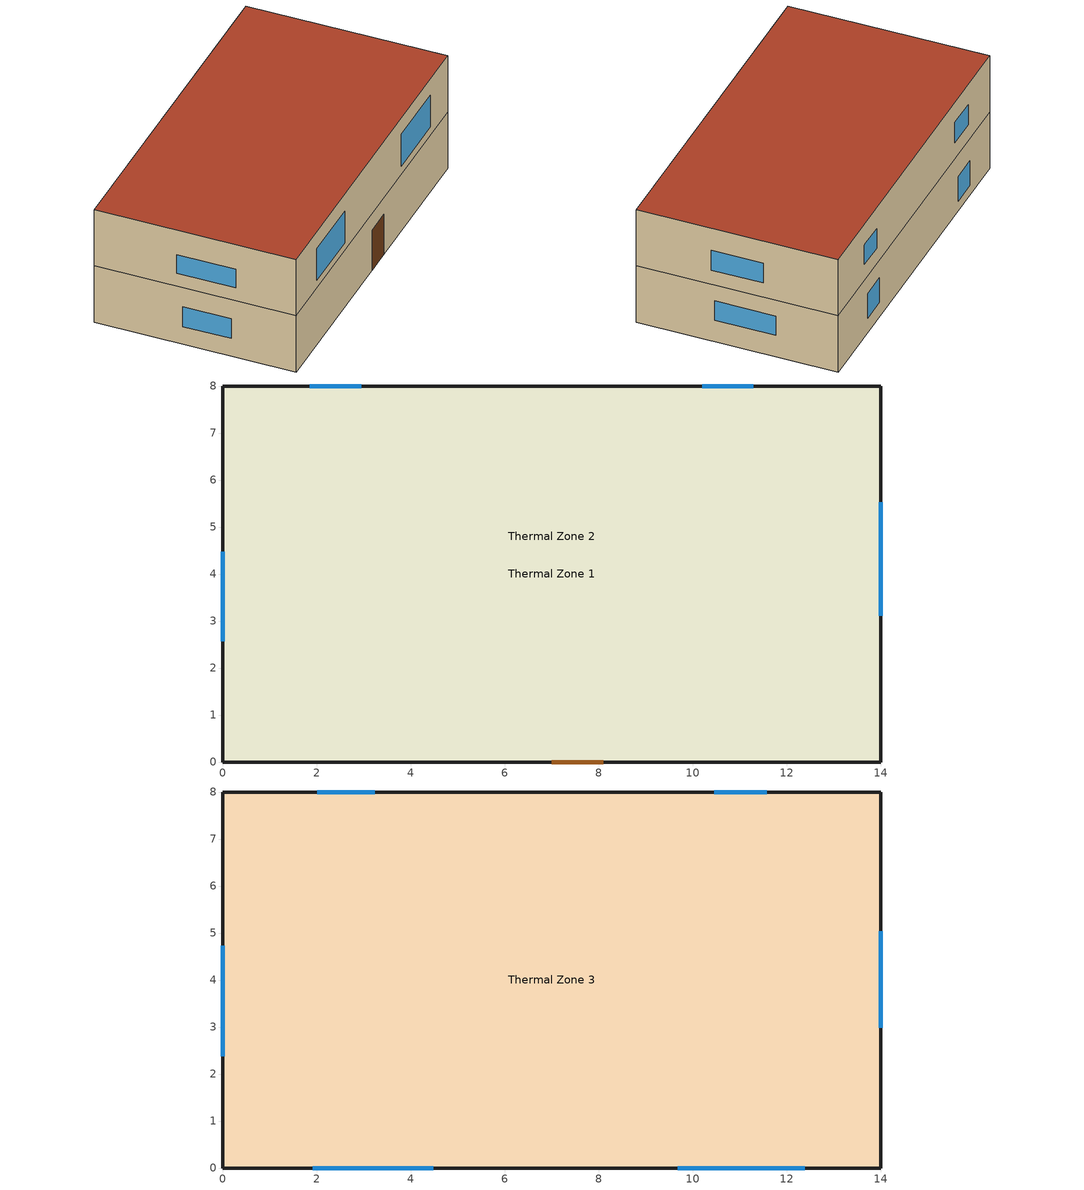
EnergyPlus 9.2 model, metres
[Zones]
Thermal Zone 1
 floor ground (ExtSlabCarpet 4in ClimateZone 1-8): 14,8 14,0 0,0 0,8 z0
 wall outside (ASHRAE 189.1-2009 ExtWall Mass ClimateZone 5): 7,0 8.09,0 z0:1.77; 14,5.38 14,2.67 z2.95:4.55; 0,2.24 0,5.61 z0.53:2.01; 4.59,0 2.34,0 z3.03:4.32; 12.44,0 9.98,0 z2.93:4.33; 14,5.48 14,2.87 z0.56:1.74; 0,2.26 0,5.57 z3.01:4.47
Thermal Zone 2
 floor ground (ExtSlabCarpet 4in ClimateZone 1-8): 14,8 14,0 0,0 0,8 z0
 wall outside (ASHRAE 189.1-2009 ExtWall Mass ClimateZone 5): 14,8 0,8 0,0 14,0 14,8 z0:2.5
 window (ASHRAE 189.1-2009 ExtWindow ClimateZone 4-5): 11.29,8 10.2,8 z0.64:1.73; 2.94,8 1.85,8 z0.44:1.54; 14,3.12 14,5.53 z0.95:1.8; 0,4.48 0,2.57 z0.78:1.65
 door (Exterior Door): 7,0 8.09,0 z0:1.77
Thermal Zone 3
 floor to Thermal Zone 2 (Interior Floor): 14,8 14,0 0,0 0,8 z2.5
 wall outside (ASHRAE 189.1-2009 ExtWall Mass ClimateZone 5): 14,0 14,8 0,8 0,0 14,0 z2.5:5
 window (ASHRAE 189.1-2009 ExtWindow ClimateZone 4-5): 14,2.99 14,5.03 z3.14:4.01; 1.91,0 4.48,0 z2.84:4.24; 9.68,0 12.38,0 z2.9:4.3; 0,4.73 0,2.38 z3.09:3.91; 11.57,8 10.46,8 z3.22:4.08; 3.23,8 2.01,8 z3.24:4.14
 roof outside (ASHRAE 189.1-2009 ExtRoof IEAD ClimateZone 2-5): 14,0 14,8 0,8 0,0 z5
[Building]
Building 1
[Site:Location]
YAKUTSK_RUS Design_Conditions: Latitude {deg}=62.08; Longitude {deg}=129.75; Time Zone {hr}=9; Elevation {m}=103
[Material]
Name | Roughness | Thickness {m} | Conductivity {W/m-K} | Density {kg/m3} | Specific Heat {J/kg-K} | Thermal Absorptance | Solar Absorptance | Visible Absorptance
1/2IN Gypsum | Smooth | 0.0127 | 0.16 | 784.9 | 830 | 0.9 | 0.4 | 0.4
8IN Concrete HW | MediumRough | 0.2033 | 1.7296 | 2243 | 837 | 0.9 | 0.65 | 0.65
F08 Metal surface | Smooth | 0.0008 | 45.28 | 7824 | 500 | 0.9 | 0.7 | 0.7
F16 Acoustic tile | MediumSmooth | 0.0191 | 0.06 | 368 | 590 | 0.9 | 0.3 | 0.3
I01 25mm insulation board | MediumRough | 0.0254 | 0.03 | 43 | 1210 | 0.9 | 0.6 | 0.6
M11 100mm lightweight concrete | MediumRough | 0.1016 | 0.53 | 1280 | 840 | 0.9 | 0.5 | 0.5
MAT-CC05 4 HW CONCRETE | Rough | 0.1016 | 1.311 | 2240 | 836.8 | 0.9 | 0.85 | 0.85
Metal Decking | MediumSmooth | 0.0015 | 45.006 | 7680 | 418.4 | 0.9 | 0.6 | 0.6
Roof Insulation [21] | MediumRough | 0.2105 | 0.049 | 265 | 836.8 | 0.9 | 0.7 | 0.7
Wall Insulation [40] | MediumRough | 0.0794 | 0.0432 | 91 | 837 | 0.9 | 0.5 | 0.5
shiyan2 | MediumRough | 0.003 | 0.1 | 1000 | 1300 | 0.989 | 0.03 | 0.04
[Material:NoMass]
CP02 CARPET PAD: Roughness=Smooth; Thermal Resistance {m2-K/W}=0.01; Thermal Absorptance=0.99999; Solar Absorptance=0.1; Visible Absorptance=0.8
[Material:AirGap]
F05 Ceiling air space resistance: Thermal Resistance {m2-K/W}=0.02
[WindowMaterial:Glazing]
Theoretical Glass [207]: Optical Data Type=SpectralAverage; Thickness {m}=0.003; Solar Transmittance at Normal Incidence=0.3311; Front Side Solar Reflectance at Normal Incidence=0.6189; Back Side Solar Reflectance at Normal Incidence=0; Visible Transmittance at Normal Incidence=0.44; Front Side Visible Reflectance at Normal Incidence=0.51; Back Side Visible Reflectance at Normal Incidence=0; Infrared Transmittance at Normal Incidence=0; Front Side Infrared Hemispherical Emissivity=0.9; Back Side Infrared Hemispherical Emissivity=0.9; Conductivity {W/m-K}=0.0133; Dirt Correction Factor for Solar and Visible Transmittance=1; Solar Diffusing=No
[Construction]
ASHRAE 189.1-2009 ExtRoof IEAD ClimateZone 2-5: shiyan2, Roof Insulation [21], Metal Decking
ASHRAE 189.1-2009 ExtWall Mass ClimateZone 5: shiyan2, 8IN Concrete HW, Wall Insulation [40], 1/2IN Gypsum
ASHRAE 189.1-2009 ExtWindow ClimateZone 4-5: Theoretical Glass [207]
Exterior Door: F08 Metal surface, I01 25mm insulation board
ExtSlabCarpet 4in ClimateZone 1-8: MAT-CC05 4 HW CONCRETE, CP02 CARPET PAD
Interior Floor: F16 Acoustic tile, F05 Ceiling air space resistance, M11 100mm lightweight concrete
[Zone]
Thermal Zone 1; Thermal Zone 2; Thermal Zone 3
[HVACTemplate:Thermostat]
temp: Constant Heating Setpoint {C}=24; Constant Cooling Setpoint {C}=26
[HVACTemplate:Zone:IdealLoadsAirSystem] Template Thermostat=temp; System Availability Schedule=Always On Continuous; Maximum Heating Supply Air Temperature {C}=50; Minimum Cooling Supply Air Temperature {C}=18; Maximum Heating Supply Air Humidity Ratio {kgWater/kgDryAir}=0.0156; Minimum Cooling Supply Air Humidity Ratio {kgWater/kgDryAir}=0.1; Heating Limit=NoLimit; Cooling Limit=NoLimit; Maximum Total Cooling Capacity {W}=99999999; Heating Availability Schedule=Heating_Sch; Cooling Availability Schedule=Cooling_Sch; Dehumidification Control Type=ConstantSensibleHeatRatio; Cooling Sensible Heat Ratio=0.7; Dehumidification Setpoint {percent}=60; Humidification Control Type=None; Humidification Setpoint {percent}=26; Outdoor Air Method=None; Outdoor Air Flow Rate per Person {m3/s}=1; Demand Controlled Ventilation Type=None; Outdoor Air Economizer Type=NoEconomizer; Heat Recovery Type=None; Sensible Heat Recovery Effectiveness=0.7; Latent Heat Recovery Effectiveness=0.65
Thermal Zone 1; Thermal Zone 2; Thermal Zone 3
[Schedule:Compact]
Cooling_Sch: Through: 6/14, For: Alldays, Until: 24:00, 1, Through: 9/15, For: Alldays, Until: 24:00, 1, Through: 12/31, For: Alldays, Until: 24:00, 1
Heating_Sch: Through: 3/15, For: Alldays, Until: 24:00, 1, Through: 11/14, For: Alldays, Until: 24:00, 1, Through: 12/31, For: Alldays, Until: 24:00, 1
[Schedule:Constant]
Always On Continuous: Hourly Value=1
